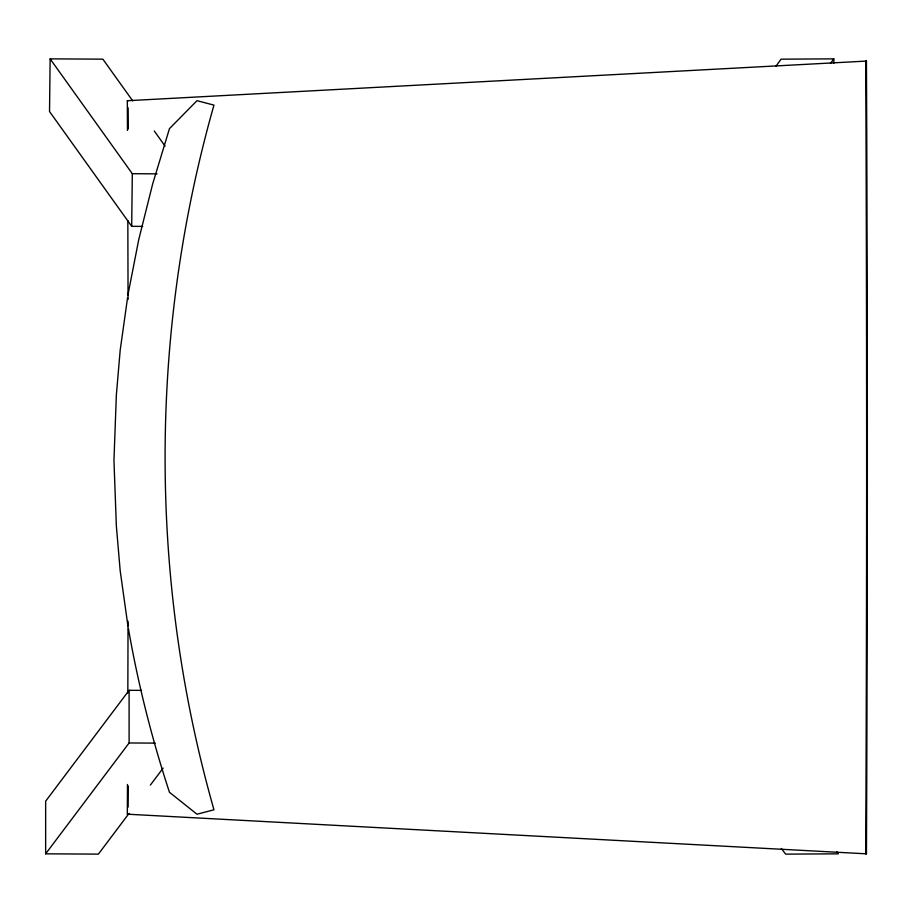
<?xml version="1.0" encoding="UTF-8"?>
<svg xmlns="http://www.w3.org/2000/svg" width="913" height="913" viewBox="0 0 913 913"><rect width="100%" height="100%" fill="white"/><g stroke="black" fill="none" stroke-linecap="round" stroke-linejoin="round"><path stroke-width="1.37" d="M866.448 853.826L865.707 853.826L865.718 852.091A3676.446 154.811 -90 0 0 865.718 62.814L865.707 61.08L866.448 61.08A3693.256 155.518 -90 0 1 866.448 853.826L127.329 814.191L127.329 812.627A2981.333 125.538 -90 0 0 127.466 784.484M132.727 100.887L102.872 59.162L50.135 58.866L49.53 111.512L131.7 226.333L142.713 226.401M131.7 226.333L132.305 173.698L50.135 58.866M127.558 297.798L120.185 350.227L116.35 394.998L113.954 460.472L116.35 525.945L120.185 570.705L127.923 625.941M127.923 294.99L138.742 239.617L152.631 184.072L169.464 128.642L196.991 100.681L213.962 105.121C148.808 334.067 148.808 580.839 213.962 809.785L196.991 814.225L169.464 792.29C151.935 738.891 138.137 684.294 128.459 628.931M776.05 66.09L781.083 59.174L833.82 58.866L833.877 63.134M830.465 63.476L833.82 58.866M141.492 690.376L129.11 690.308L45.65 801.18L45.65 853.826L98.387 854.123L129.053 813.392M45.65 853.826L129.11 742.965L129.11 690.308M150.348 785.1L163.13 768.118M127.466 130.422A2981.333 125.538 -90 0 0 127.329 102.279L127.329 100.727L866.448 61.08M127.329 100.727L128.071 100.727M127.329 814.191L128.071 814.191M132.305 173.698L157.07 173.847M129.11 742.965L155.244 743.114M836.662 851.567L838.396 853.826L785.659 854.134L781.323 848.485M154.286 131.016L165.059 146.08M127.831 220.512A2981.333 125.538 -90 0 1 128.048 299.418M128.037 621.137A2981.333 125.538 -90 0 1 127.831 692.99M128.105 107.768A2994.971 126.108 -90 0 1 128.208 128.927M128.208 785.979A2994.971 126.108 -90 0 1 128.105 807.138"/></g></svg>
